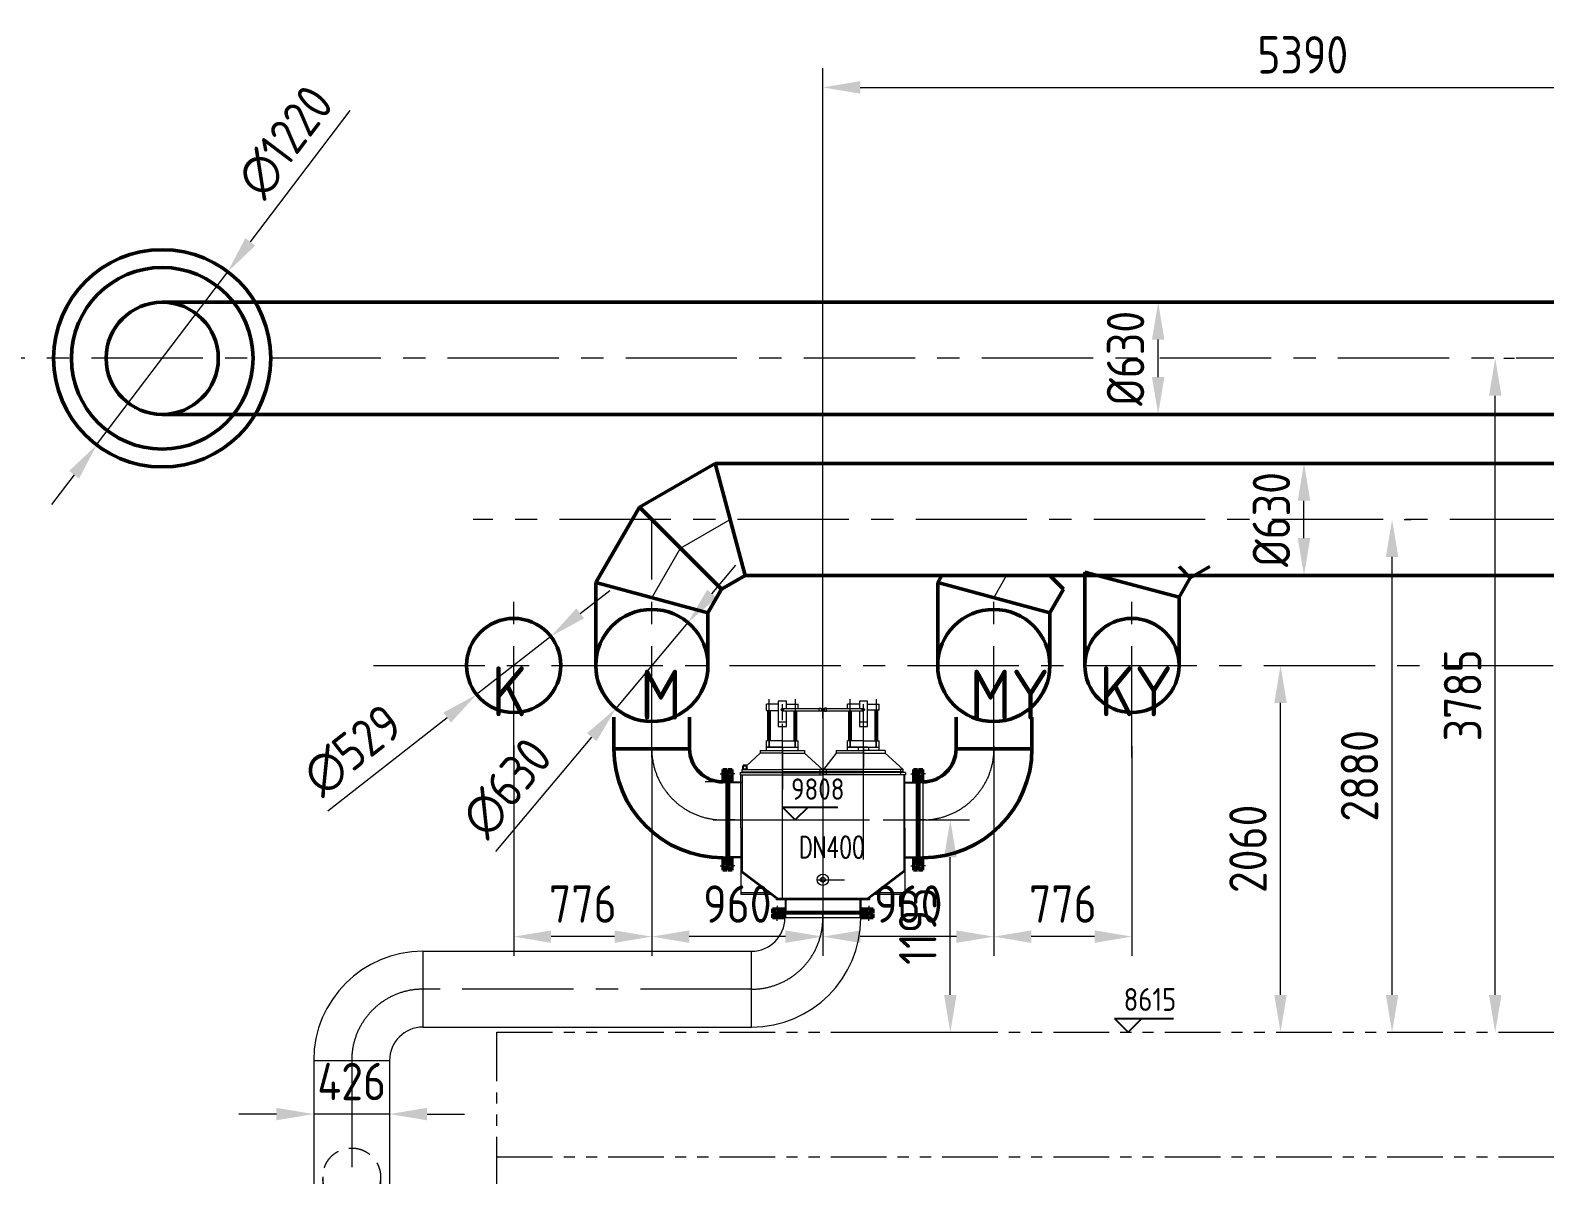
# Model space of a CAD drawing. Header units: millimetres. Extents: x 188205 to 604756, y -401673 to 15123.
# Drawn here: x 370636 to 379140, y -33725 to -27297 of the extents above; entities that cross this region are included whole.
import ezdxf

# ---------------------------------------------------------------- set-up
doc = ezdxf.new("R2010")
doc.units = ezdxf.units.MM
doc.header["$LTSCALE"] = 500
for name, pattern in [('CENTER', [2, 1.25, -0.25, 0.25, -0.25]), ('CONTINOUS', [0]), ('DASHED2', [0.375, 0.25, -0.125]), ('PHANTOM2', [1.25, 0.625, -0.125, 0.125, -0.125, 0.125, -0.125])]:
    doc.linetypes.add(name, pattern=pattern)
for name, color, linetype, lineweight in [('2D', 4, 'PHANTOM2', 20), ('air-smoke', 5, 'Continuous', 50), ('BIAOZHU', 3, 'Continuous', 25), ('gas', 2, 'Continuous', 50), ('gas-smoke', 6, 'Continuous', 50), ('POU', 4, 'Continuous', 20), ('SHI', 7, 'Continuous', 40), ('WEN', 3, 'Continuous', 20), ('XU', 6, 'DASHED2', 20), ('ZHONG', 1, 'CENTER', 20), ('中心线', 1, 'CENTER', 18), ('尺寸', 4, 'Continuous', 18)]:
    doc.layers.add(name, color=color, linetype=linetype, lineweight=lineweight)
doc.layers.add('air', color=7, linetype='Continuous', lineweight=50, true_color=0x77bec0)
doc.layers.add('dim', color=7, linetype='Continuous')
doc.styles.add('ACC', font='simplex.shx', dxfattribs={"width": 0.75, "bigfont": 'hztxt.shx'})
doc.styles.add('GB', font='gbenor.shx', dxfattribs={"bigfont": 'gbcbig.shx'})
doc.dimstyles.new('ISO-60', dxfattribs={"dimscale": 60, "dimtxt": 3.5, "dimasz": 3.5, "dimexe": 1.8, "dimexo": 1.25, "dimgap": 1.3, "dimtad": 1, "dimrnd": 1, "dimdsep": 46, "dimtxsty": 'GB', "dimcen": 0, "dimclrd": 3, "dimclre": 3, "dimclrt": 256, "dimadec": 0, "dimazin": 0, "dimtfac": 1, "dimtix": 1, "dimtmove": 0, "dimatfit": 3, "dimldrblk": 'DOTSMALL', "dimfxl": 0, "dimlwd": 20, "dimlwe": 20, "dimarcsym": 0})
pattern_1 = [(225, (8646.2436, 8383.133), (-2.245064, 2.245064), [])]
pattern_2 = [(315, (-8646.2567, 8383.133), (2.245064, 2.245064), [])]
pattern_3 = [(45, (-8100.633, -9139.6654), (-2.245064, 2.245064), [])]
pattern_4 = [(225.002762, (9715.9156, 8383.5757), (-2.2451723, 2.2449558), [])]
pattern_5 = [(315, (-9716.3328, 8383.133), (2.245064, 2.245064), [])]

# ---------------------------------------------------------------- blocks, each defined once
blk = doc.blocks.new('正标高')
at = {"layer": 'BIAOZHU'}
for p, q in [((-2.4, 2.4), (8, 2.4)), ((-2.4, 2.4), (0, 0)), ((2.4, 2.4), (0, 0))]:
    blk.add_line(p, q, dxfattribs=at)
at = {"layer": 'BIAOZHU', "style": 'GB', "flags": 10}
blk.add_attdef('+', (-3.12, 3.76), '', height=4, dxfattribs=at)
at = {"layer": 'BIAOZHU', "style": 'GB'}
blk.add_attdef('1000', (-0.7624, 3.76), '', height=4, dxfattribs=at)
blk = doc.blocks.new('A$C684A07F7')
for p, q in [((1105, 5914.01), (8325, 5914.01)), ((1105, 5014.01), (1105, 5914.01)), ((1105, 5214.01), (8325, 5214.01))]:
    blk.add_line(p, q)
at = {"layer": 'WEN'}
ref = blk.add_blockref('正标高', (4648.74, 5914.01), dxfattribs=dict(at, xscale=32, yscale=32, zscale=32))
ref.add_attrib('1000', '8615', (4624.34, 6034.33), dxfattribs={"layer": 'BIAOZHU', "height": 128, "style": 'GB'})
blk = doc.blocks.new('蝶阀-DN300')
at = {"linetype": 'CONTINOUS'}
for p, q in [((-220, 226), (220, 226)), ((-220, 226), (-220, 178)), ((-220, 202), (220, 202)), ((-220, 178), (220, 178)), ((-162.5, 178), (-162.5, 48)), ((-162.5, 178), (162.5, 48)), ((162.5, 178), (162.5, 48)), ((220, 226), (220, 178)), ((-220, 48), (220, 48)), ((-220, 48), (-220, 0)), ((-220, 24), (220, 24)), ((-220, 0), (220, 0)), ((220, 48), (220, 0))]:
    blk.add_line(p, q, dxfattribs=at)
at = {"layer": '中心线', "ltscale": 0.1}
blk.add_line((0, 257.7), (0, -52.1), dxfattribs=at)
at = {"layer": '中心线', "ltscale": 0.04}
for p, q in [((-197.5, 239.3), (-197.5, 164.3)), ((197.5, 239.3), (197.5, 164.3)), ((-197.5, -13.3), (-197.5, 61.7)), ((197.5, -13.3), (197.5, 61.7))]:
    blk.add_line(p, q, dxfattribs=at)
blk = doc.blocks.new('A$C14AE279B')
at = {"layer": 'POU'}
h = blk.add_hatch(dxfattribs=at)
h.set_pattern_fill('ANSI31', color=256, style=0)
h.set_pattern_definition(pattern_3)
h.paths.add_polyline_path([(38, 15.6), (68.5, 15.6), (68.5, 41.6), (41.5, 41.6), (38.5, 38.6), (38, 38.6)])
h.paths.add_polyline_path([(12, 38.6), (0, 38.6), (0, 15.6), (12, 15.6)])
h = blk.add_hatch(dxfattribs=at)
h.set_pattern_fill('ANSI31', color=256, style=0)
h.set_pattern_definition(pattern_3)
h.paths.add_polyline_path([(527, 38.6), (526.5, 38.6), (523.5, 41.6), (496.5, 41.6), (496.5, 15.6), (527, 15.6)])
h.paths.add_polyline_path([(553, 15.6), (565, 15.6), (565, 38.6), (553, 38.6)])
at = {"layer": 'SHI'}
for p, q in [((0, 38.6), (38.5, 38.6)), ((0, 15.6), (0, 38.6)), ((0, 15.6), (69.5, 15.6)), ((12, 15.6), (12, 38.6)), ((38, 15.6), (38, 38.6)), ((41.5, 41.6), (38.5, 38.6)), ((41.5, 41.6), (523.5, 41.6)), ((68.5, 15.6), (68.5, 41.6)), ((495.5, 15.6), (565, 15.6)), ((496.5, 15.6), (496.5, 41.6)), ((523.5, 41.6), (526.5, 38.6)), ((526.5, 38.6), (565, 38.6)), ((527, 15.6), (527, 38.6)), ((553, 15.6), (553, 38.6)), ((565, 15.6), (565, 38.6))]:
    blk.add_line(p, q, dxfattribs=at)
at = {"layer": 'ZHONG'}
for p, q in [((25, 0), (25, 52)), ((282.5, 0), (282.5, 52)), ((540, 0), (540, 52))]:
    blk.add_line(p, q, dxfattribs=at)
blk = doc.blocks.new('wf-3tf-dn400-a')
at = {"layer": 'POU'}
h = blk.add_hatch(dxfattribs=at)
h.set_pattern_fill('ANSI31', color=256, angle=-90, style=0)
h.set_pattern_definition(pattern_5)
h.paths.add_polyline_path([(-561, 244.5), (-561, 214), (-535, 214), (-535, 241), (-538, 244), (-538, 244.5)])
h.paths.add_polyline_path([(-538, 270.5), (-538, 282.5), (-561, 282.5), (-561, 270.5)])
h = blk.add_hatch(dxfattribs=at)
h.set_pattern_fill('ANSI31', color=256, style=0)
h.set_pattern_definition(pattern_1)
h.paths.add_polyline_path([(-509, 244.5), (-509, 214), (-535, 214), (-535, 241), (-532, 244), (-532, 244.5)])
h.paths.add_polyline_path([(-532, 270.5), (-532, 282.5), (-509, 282.5), (-509, 270.5)])
h = blk.add_hatch(dxfattribs=at)
h.set_pattern_fill('ANSI31', color=256, angle=-90, style=0)
h.set_pattern_definition(pattern_2)
h.paths.add_polyline_path([(509, 244.5), (509, 214), (535, 214), (535, 241), (532, 244), (532, 244.5)])
h.paths.add_polyline_path([(532, 270.5), (532, 282.5), (509, 282.5), (509, 270.5)])
h = blk.add_hatch(dxfattribs=at)
h.set_pattern_fill('ANSI31', color=256, style=0)
h.set_pattern_definition(pattern_4)
h.paths.add_polyline_path([(561, 244.5), (561, 214), (535, 214), (535, 241), (538, 244), (538, 244.5)])
h.paths.add_polyline_path([(538, 270.5), (538, 282.5), (561, 282.5), (561, 270.5)])
h = blk.add_hatch(dxfattribs=at)
h.set_pattern_fill('ANSI31', color=256, angle=-90, style=0)
h.set_pattern_definition(pattern_5)
h.paths.add_polyline_path([(-538, -244.5), (-538, -244), (-535, -241), (-535, -214), (-561, -214), (-561, -244.5)])
h.paths.add_polyline_path([(-561, -270.5), (-561, -282.5), (-538, -282.5), (-538, -270.5)])
h = blk.add_hatch(dxfattribs=at)
h.set_pattern_fill('ANSI31', color=256, style=0)
h.set_pattern_definition(pattern_1)
h.paths.add_polyline_path([(-532, -244.5), (-532, -244), (-535, -241), (-535, -214), (-509, -214), (-509, -244.5)])
h.paths.add_polyline_path([(-509, -270.5), (-509, -282.5), (-532, -282.5), (-532, -270.5)])
h = blk.add_hatch(dxfattribs=at)
h.set_pattern_fill('ANSI31', color=256, angle=-90, style=0)
h.set_pattern_definition(pattern_2)
h.paths.add_polyline_path([(532, -244.5), (532, -244), (535, -241), (535, -214), (509, -214), (509, -244.5)])
h.paths.add_polyline_path([(509, -270.5), (509, -282.5), (532, -282.5), (532, -270.5)])
h = blk.add_hatch(dxfattribs=at)
h.set_pattern_fill('ANSI31', color=256, style=0)
h.set_pattern_definition(pattern_4)
h.paths.add_polyline_path([(538, -244.5), (538, -244), (535, -241), (535, -214), (561, -214), (561, -244.5)])
h.paths.add_polyline_path([(561, -270.5), (561, -282.5), (538, -282.5), (538, -270.5)])
for p, q in [((-316.5, 615), (-316.5, 650)), ((-250, 650), (-316.5, 650)), ((-316.5, 615), (-250, 615)), ((-308.5, 444), (-308.5, 615)), ((-294.5, 444), (-294.5, 615)), ((-205, 666.5), (-250, 666.5)), ((-227.5, 624.5), (-20.1, 624.5)), ((-227.5, 612.5), (-20.1, 612.5)), ((-205, 650), (-138.5, 650)), ((-160.5, 444), (-160.5, 612.5)), ((-146.5, 444), (-146.5, 612.5)), ((-138.5, 624.5), (-138.5, 650)), ((-9.5, 624.5), (9.5, 624.5)), ((-9.5, 612.5), (9.5, 612.5)), ((20.2, 624.5), (226.5, 624.5)), ((20.2, 612.5), (227.5, 612.5)), ((138.5, 624.5), (138.5, 650.1)), ((205, 650.1), (138.5, 650.1)), ((146.5, 444.1), (146.5, 612.5)), ((160.5, 444.1), (160.5, 612.5)), ((250, 666.6), (205, 666.6)), ((250, 650.1), (316.5, 650.1)), ((316.5, 615.1), (250, 615.1)), ((294.5, 444.1), (294.5, 615.1)), ((308.5, 444.1), (308.5, 615.1)), ((316.5, 615.1), (316.5, 650.1)), ((-205, 548.1), (-250, 548.1)), ((250, 548.2), (205, 548.2)), ((-316.5, 389), (-316.5, 444)), ((-227.5, 444), (-316.5, 444)), ((-227.5, 444), (-138.5, 444)), ((-138.5, 389), (-138.5, 444)), ((138.5, 389), (138.5, 444.1)), ((227.5, 444.1), (138.5, 444.1)), ((227.5, 444.1), (316.5, 444.1)), ((316.5, 389), (316.5, 444.1)), ((-351.5, 374), (-429, 303.9)), ((-351.5, 389), (-351.5, 374)), ((-351.5, 389), (-227.5, 389)), ((-227.5, 374), (-351.5, 374)), ((-316.5, 409), (-138.5, 409)), ((-227.5, 409), (-316.5, 409)), ((-227.5, 409), (-138.5, 409)), ((-227.5, 389), (-103.5, 389)), ((-227.5, 374), (-103.5, 373.9)), ((-103.5, 389), (-103.5, 373.9)), ((-103.5, 373.9), (-1.3, 282)), ((75, 374.1), (3.8, 282.1)), ((75, 389), (75, 374.1)), ((75, 389), (227.5, 389)), ((227.5, 374.1), (75, 374.1)), ((138.5, 409.1), (316.5, 409.1)), ((227.5, 409.1), (138.5, 409.1)), ((204.7, 409.1), (196.3, 409.1)), ((199, 409), (199, 389)), ((250.7, 409.1), (204.7, 409.1)), ((240.3, 409.1), (214.7, 409.1)), ((227.5, 409.1), (316.5, 409.1)), ((350.5, 389), (227.5, 389)), ((227.5, 374.1), (350.5, 374)), ((256, 409), (256, 389)), ((350.5, 389), (350.5, 374)), ((350.5, 374.1), (451.2, 282.1)), ((-465, 265), (-227.5, 265.2)), ((-465, 265), (-465, 253)), ((-451.2, 283.8), (-453.2, 282)), ((-453.2, 282), (-227.5, 282)), ((-453.2, 270), (-453.2, 282)), ((-453.2, 270), (-227.5, 270)), ((-453.2, 270), (-453.2, 265)), ((-451.2, 285.9), (-451.2, 282)), ((-429, 308), (-447, 308)), ((-447, 308), (-447, 285.9)), ((-438.2, 285.9), (-440.2, 282)), ((-438.2, 282), (-436.4, 285.9)), ((-429, 285.9), (-429, 308)), ((-425.2, 285.9), (-425.2, 282)), ((227.5, 282), (-227.5, 282)), ((227.5, 270), (-227.5, 270)), ((-1.3, 265), (-227.5, 264.9)), ((-227.5, 264.9), (0, 264.9)), ((-1.3, 270), (-1.3, 282)), ((-1.3, 270), (-1.3, 265)), ((-1.3, 265), (-1.3, 253)), ((227.5, 265), (0, 264.9)), ((3.8, 282.1), (227.5, 282.1)), ((3.8, 270.1), (3.8, 282.1)), ((3.8, 270.1), (227.5, 270.1)), ((3.8, 270.1), (3.8, 265.1)), ((3.8, 265.1), (3.8, 253.1)), ((3.8, 265.1), (227.5, 265)), ((451.2, 282.1), (227.5, 282.1)), ((451.2, 270.1), (227.5, 270.1)), ((465, 265), (227.5, 265)), ((435, 265), (435, 265)), ((451.2, 270.1), (451.2, 282.1)), ((451.2, 270.1), (451.2, 265.1)), ((451.2, 265.1), (451.2, 265)), ((465, 265), (465, 253)), ((-545.1, 212.5), (-545.2, -212.5)), ((-460, 212.5), (-525, 212.5)), ((-525, 212.5), (-524.9, -212.5)), ((-454, 208), (-525, 208)), ((-465, 253), (-227.5, 253)), ((-460, -44.9), (-460, 253)), ((-454, 253), (-454, -287.4)), ((-227.5, 253), (0, 253)), ((0, 253), (-0.5, 253)), ((0, 253), (-0.5, 253)), ((227.5, 253.1), (0, 253)), ((0, 253), (3, 253)), ((0, 253), (3, 253)), ((465, 253), (227.5, 253.1)), ((454, 253.1), (454, -287.3)), ((454, 208), (525, 208)), ((460, -44.9), (460, 253.1)), ((460, -44.9), (460, 253)), ((460, 212.5), (525, 212.5)), ((525, 212.5), (524.9, -212.5)), ((545.1, 212.5), (545.1, -212.5)), ((-460, -44.9), (-459.9, -289.9)), ((460, -44.9), (460, -289.9)), ((-459.9, -208), (-524.9, -208)), ((-459.9, -212.5), (-524.9, -212.5)), ((-460.1, -208), (-454.1, -208)), ((459.9, -208), (524.9, -208)), ((459.9, -212.5), (524.9, -212.5)), ((-460, -289.9), (-261.4, -439.8)), ((-459.9, -289.9), (-454, -287.4)), ((-459.9, -290.2), (-459.8, -420)), ((-454, -287.4), (-252.6, -439.8)), ((454, -287.3), (252.6, -439.8)), ((460, -289.9), (261.3, -439.8)), ((460, -290.1), (460, -420.2)), ((-301.1, -410), (-459.8, -410)), ((-287.9, -420), (-459.8, -420)), ((460, -420.2), (287.7, -420.2)), ((460, -410.2), (300.9, -410.2)), ((-261.4, -439.8), (261.3, -439.8)), ((-261.4, -439.8), (-261.4, -449.8)), ((261.3, -450), (-261.4, -449.8)), ((-212.4, -450), (-212.4, -515)), ((-207.9, -450), (-207.9, -515)), ((208, -450), (208, -515)), ((212.5, -450), (212.5, -515)), ((261.3, -439.8), (261.3, -450)), ((212.5, -515), (-212.4, -515))]:
    blk.add_line(p, q)
for points in [[(-205, 624.5), (-205, 666.5), (-250, 666.5), (-250, 524.5), (-205, 524.5), (-205, 612.5)], [(250, 615.1), (250, 666.6), (205, 666.6), (205, 624.5)], [(205, 612.5), (205, 524.6), (250, 524.6), (250, 615.1)]]:
    blk.add_lwpolyline(points)
for points in [[(-20.1, 626.7), (-9.5, 626.7), (-9.5, 610.2), (-20.1, 610.2)], [(20.2, 626.7), (9.5, 626.7), (9.5, 610.2), (20.2, 610.2)], [(-451.2, 285.9), (-425.2, 285.9), (-425.2, 300.9), (-451.2, 300.9)]]:
    blk.add_lwpolyline(points, close=True)
for centre, radius in [((-227.5, 618.5), 6), ((0, 618.5), 6), ((227.5, 618.6), 6), ((0, -336.4), 32), ((0, -336.4), 13.5)]:
    blk.add_circle(centre, radius)
at = {"layer": 'SHI'}
for p, q in [((-561, 282.5), (-561, 213)), ((-561, 282.5), (-538, 282.5)), ((-561, 270.5), (-538, 270.5)), ((-538, 282.5), (-538, 244)), ((-532, 282.5), (-532, 244)), ((-509, 282.5), (-532, 282.5)), ((-509, 270.5), (-532, 270.5)), ((-509, 282.5), (-509, 213)), ((509, 282.5), (509, 213)), ((509, 282.5), (532, 282.5)), ((509, 270.5), (532, 270.5)), ((532, 282.5), (532, 244)), ((538, 282.5), (538, 244)), ((561, 282.5), (538, 282.5)), ((561, 270.5), (538, 270.5)), ((561, 282.5), (561, 213)), ((-561, 244.5), (-538, 244.5)), ((-561, 214), (-535, 214)), ((-535, 241), (-538, 244)), ((-535, 241), (-532, 244)), ((-535, 241), (-535, -241)), ((-535, 241), (-535, -241)), ((-509, 214), (-535, 214)), ((-509, 244.5), (-532, 244.5)), ((509, 244.5), (532, 244.5)), ((509, 214), (535, 214)), ((535, 241), (532, 244)), ((535, 241), (538, 244)), ((535, 241), (535, -241)), ((535, 241), (535, -241)), ((561, 214), (535, 214)), ((561, 244.5), (538, 244.5)), ((-561, -213), (-561, -282.5)), ((-561, -214), (-535, -214)), ((-561, -244.5), (-538, -244.5)), ((-535, -241), (-538, -244)), ((-538, -244), (-538, -282.5)), ((-509, -214), (-535, -214)), ((-535, -241), (-532, -244)), ((-532, -244), (-532, -282.5)), ((-509, -244.5), (-532, -244.5)), ((-509, -213), (-509, -282.5)), ((509, -213), (509, -282.5)), ((509, -214), (535, -214)), ((509, -244.5), (532, -244.5)), ((535, -241), (532, -244)), ((532, -244), (532, -282.5)), ((561, -214), (535, -214)), ((535, -241), (538, -244)), ((538, -244), (538, -282.5)), ((561, -244.5), (538, -244.5)), ((561, -213), (561, -282.5)), ((-561, -270.5), (-538, -270.5)), ((-561, -282.5), (-538, -282.5)), ((-509, -270.5), (-532, -270.5)), ((-509, -282.5), (-532, -282.5)), ((509, -270.5), (532, -270.5)), ((509, -282.5), (532, -282.5)), ((561, -270.5), (538, -270.5)), ((561, -282.5), (538, -282.5))]:
    blk.add_line(p, q, dxfattribs=at)
at = {"layer": 'ZHONG'}
for p, q in [((-576.7, 257.5), (-524.7, 257.5)), ((-493.4, 257.5), (-545.4, 257.5)), ((493.4, 257.5), (545.4, 257.5)), ((576.6, 257.5), (524.7, 257.5)), ((576.7, 0), (524.7, 0)), ((-576.7, 0), (-524.7, 0)), ((-493.4, 0), (-545.4, 0)), ((493.4, 0), (545.4, 0)), ((-576.7, -257.5), (-524.7, -257.5)), ((-493.4, -257.5), (-545.4, -257.5)), ((493.4, -257.5), (545.4, -257.5)), ((576.7, -257.5), (524.7, -257.5))]:
    blk.add_line(p, q, dxfattribs=at)
at = {"layer": '中心线'}
for p, q in [((-250, 650), (-316.5, 650)), ((-301.5, 409), (-301.5, 677)), ((-227.5, -439.8), (-227.5, 650)), ((-205, 650), (-138.5, 650)), ((-153.5, 409), (-153.5, 677)), ((0, 624.5), (0, -642.7)), ((205, 650.1), (138.5, 650.1)), ((153.5, 409.1), (153.5, 677.1)), ((227.5, 293.1), (227.5, 650.1)), ((250, 650.1), (316.5, 650.1)), ((301.5, 409.1), (301.5, 677.1)), ((-227.5, 167.9), (-227.5, 539.9)), ((227.5, 168), (227.5, 540)), ((-299, 409), (-299, 444)), ((-156, 409), (-156, 444)), ((156, 409.1), (156, 444.1)), ((299, 409.1), (299, 444.1)), ((-227.5, 408.9), (-227.5, 170.9)), ((0, 399.4), (0, -620.1)), ((0, 372.9), (0, -642.7)), ((199, 409), (199, 389)), ((227.5, 409), (227.5, 296)), ((256, 409), (256, 389)), ((-16.3, 282), (-16.3, 253)), ((18.8, 282.1), (18.8, 253.1)), ((19, 264.9), (19, 253)), ((19, 264.9), (19, 253)), ((19, 264.9), (19, 252.9)), ((227.5, -223), (227.5, 305.7)), ((436.2, 282.1), (436.2, 253.1)), ((-227.5, -223), (-227.5, 180.7)), ((-615, 0), (652.6, 0)), ((-362.9, 0), (652.7, 0)), ((-32, -336.4), (121.8, -336.4)), ((0, -255.5), (0, -417.4))]:
    blk.add_line(p, q, dxfattribs=at)
at = {"layer": '尺寸'}
for p, q in [((-446, 308), (-446, 300.9)), ((-430, 300.9), (-430, 308)), ((0, -233), (0, -439.8)), ((0, -336.4), (110.8, -336.4)), ((454, -287.3), (459.8, -289.9))]:
    blk.add_line(p, q, dxfattribs=at)
blk.add_arc((0, -336.4), 12.5, 89.99929, 0, dxfattribs=at)
at = {"layer": '尺寸', "xscale": -1, "rotation": 180}
blk.add_blockref('A$C14AE279B', (-282.4, -483.3), dxfattribs=at)
at = {"layer": '尺寸'}
blk.add_blockref('A$C14AE279B', (-282.4, -566.6), dxfattribs=at)
at = {"layer": 'dim', "style": 'ACC', "width": 0.7}
blk.add_text('DN400', height=120, dxfattribs=at).set_placement((-134.9, -214))
blk = doc.blocks.new('波纹管-DN300')
at = {"ltscale": 0.5}
for p, q in [((-166.1, 204.1), (0, 204.1)), ((166.1, 204.1), (0, 204.1)), ((-166.1, 168), (0, 168)), ((-166.1, 131.9), (0, 131.9)), ((-166.1, 95.7), (0, 95.7)), ((166.1, 168), (0, 168)), ((166.1, 131.9), (0, 131.9)), ((166.1, 95.7), (0, 95.7)), ((-166.1, 59.6), (0, 59.6)), ((-166.1, 23.5), (0, 23.5)), ((166.1, 59.6), (0, 59.6)), ((166.1, 23.5), (0, 23.5))]:
    blk.add_line(p, q, dxfattribs=at)
at = {"linetype": 'CONTINOUS'}
for p, q in [((162.5, 227.6), (-162.5, 227.6)), ((-162.5, 227.6), (-162.5, 204.1)), ((162.5, 227.6), (162.5, 204.1)), ((-162.5, 23.5), (-162.5, 0)), ((162.5, 0), (-162.5, 0)), ((162.5, 23.5), (162.5, 0))]:
    blk.add_line(p, q, dxfattribs=at)
at = {"ltscale": 0.5}
for centre, major_axis, start_param, end_param in [((-166.1, 186.1), (-0.4, 18.1), -0.023739, 3.117854), ((166.1, 186.1), (-0.2, 18.1), 3.129948, 6.271541), ((-166.1, 113.8), (-0.4, 18.1), -0.023739, 3.117854), ((-166.1, 149.9), (-0.2, 18.1), 3.129948, 6.271541), ((-166.1, 77.7), (0.5, 18.1), 3.166909, 6.308502), ((166.1, 149.9), (-0.4, 18.1), -0.023739, 3.117854), ((166.1, 77.7), (0.6, 18.1), 0.034016, 3.175609), ((166.1, 113.8), (-0.2, 18.1), 3.129948, 6.271541), ((-166.1, 41.5), (-0.4, 18.1), -0.023739, 3.117854), ((166.1, 41.5), (-0.2, 18.1), 3.129948, 6.271541)]:
    blk.add_ellipse(centre, major_axis=major_axis, ratio=1, start_param=start_param, end_param=end_param, dxfattribs=at)
at = {"layer": 'ZHONG', "linetype": 'CONTINOUS'}
blk.add_line((0, -30.7), (0, 254.2), dxfattribs=at)
blk = doc.blocks.new('gas-b1')
for p, q in [((513.1, 374.3), (87.1, 374.3)), ((-1946, 187.3), (-1946, -238.7)), ((-1946, 187.3), (-99.9, 187.3)), ((-99.9, -238.7), (-99.9, 187.3)), ((-1946, -238.7), (-99.9, -238.7)), ((-2559, -425.7), (-2133, -425.7)), ((-2559, -425.7), (-2559, -1290)), ((-2133, -425.7), (-2133, -1290)), ((-2559, -1290), (-2133, -1290)), ((-2508.5, -1440), (-2559, -1290)), ((-2183.5, -1440), (-2133, -1290)), ((-2508.5, -1440), (-2508.5, -1592.7)), ((-2508.5, -1440), (-2183.5, -1440)), ((-2183.5, -1440), (-2183.5, -1592.7)), ((-2508.5, -1818.7), (-2508.5, -3415)), ((-2183.5, -1818.7), (-2183.5, -3415))]:
    blk.add_line(p, q)
for centre, radius, start, end in [((-99.9, 374.3), 187, 270, 0), ((-99.9, 374.3), 613, 270, 0), ((-1946, -425.7), 613, 90, 180), ((-1946, -425.7), 187, 90, 180)]:
    blk.add_arc(centre, radius, start, end)
at = {"layer": 'WEN'}
blk.add_line((-261, 1138), (-361, 1138), dxfattribs=at)
at = {"layer": 'XU'}
for p, q in [((-2508.5, -1080.2), (-2508.5, -1440)), ((-2183.5, -1080.2), (-2183.5, -1440))]:
    blk.add_line(p, q, dxfattribs=at)
blk.add_circle((-2346, -1080.2), 162.5, dxfattribs=at)
at = {"layer": 'ZHONG', "linetype": 'CENTER'}
for p, q in [((-99.9, -25.7), (-1946, -25.7)), ((-2346, -399.7), (-2346, -3642.7))]:
    blk.add_line(p, q, dxfattribs=at)
for centre, start, end in [((-99.9, 374.3), 270, 0), ((-1946, -425.7), 90, 180)]:
    blk.add_arc(centre, 400, start, end, dxfattribs=at)
for name, p in [('wf-3tf-dn400-a', (300, 925.4)), ('蝶阀-DN300', (-2346, -1818.7)), ('波纹管-DN300', (-2346, -3642.7))]:
    blk.add_blockref(name, p)
blk = doc.blocks.new('*D85')
at = {"layer": 'Defpoints', "color": 0}
for p in [(375349.7, -31731.8), (375802.3, -31731.8), (375349.7, -32924.8)]:
    blk.add_point(p, dxfattribs=at)
at = {"layer": 'WEN', "color": 3, "lineweight": 20}
for p, q in [((375424.7, -31731.8), (375910.3, -31731.8)), ((375802.3, -32714.8), (375802.3, -31941.8)), ((375424.7, -32924.8), (375910.3, -32924.8))]:
    blk.add_line(p, q, dxfattribs=at)
at = {"layer": 'WEN', "color": 3}
for points in [[(375767.3, -31941.8), (375837.3, -31941.8), (375802.3, -31731.8)], [(375767.3, -32714.8), (375837.3, -32714.8), (375802.3, -32924.8)]]:
    blk.add_solid(points, dxfattribs=at)
at = {"layer": 'WEN', "insert": (375619.3, -32328.3), "char_height": 210, "attachment_point": 5, "rotation": 90, "style": 'GB'}
blk.add_mtext('1193', dxfattribs=at)
blk = doc.blocks.new('_DotSmall')
at = {"color": 0, "linetype": 'ByBlock', "const_width": 0.5}
blk.add_lwpolyline([(-0.0625, 0, 1), (0.0625, 0, 1)], format="xyb", close=True, dxfattribs=at)
blk = doc.blocks.new('*D86')
at = {"layer": 'Defpoints', "color": 0}
for p in [(378276.5, -30044.8), (378283.1, -30044.8), (378276.5, -32924.8)]:
    blk.add_point(p, dxfattribs=at)
at = {"layer": 'WEN', "color": 3, "lineweight": 20}
for p, q in [((378351.5, -30044.8), (378391.1, -30044.8)), ((378283.1, -32714.8), (378283.1, -30254.8)), ((378351.5, -32924.8), (378391.1, -32924.8))]:
    blk.add_line(p, q, dxfattribs=at)
at = {"layer": 'WEN', "color": 3}
for points in [[(378248.1, -30254.8), (378318.1, -30254.8), (378283.1, -30044.8)], [(378248.1, -32714.8), (378318.1, -32714.8), (378283.1, -32924.8)]]:
    blk.add_solid(points, dxfattribs=at)
at = {"layer": 'WEN', "insert": (378100.1, -31484.8), "char_height": 210, "attachment_point": 5, "rotation": 90, "style": 'GB'}
blk.add_mtext('2880', dxfattribs=at)
blk = doc.blocks.new('*D87')
at = {"layer": 'Defpoints', "color": 0}
for p in [(377648.9, -30864.8), (377656.6, -30864.8), (377648.9, -32924.8)]:
    blk.add_point(p, dxfattribs=at)
at = {"layer": 'WEN', "color": 3, "lineweight": 20}
for p, q in [((377723.9, -30864.8), (377764.6, -30864.8)), ((377656.6, -32714.8), (377656.6, -31074.8)), ((377723.9, -32924.8), (377764.6, -32924.8))]:
    blk.add_line(p, q, dxfattribs=at)
at = {"layer": 'WEN', "color": 3}
for points in [[(377621.6, -31074.8), (377691.6, -31074.8), (377656.6, -30864.8)], [(377621.6, -32714.8), (377691.6, -32714.8), (377656.6, -32924.8)]]:
    blk.add_solid(points, dxfattribs=at)
at = {"layer": 'WEN', "insert": (377473.6, -31894.8), "char_height": 210, "attachment_point": 5, "rotation": 90, "style": 'GB'}
blk.add_mtext('2060', dxfattribs=at)
blk = doc.blocks.new('*D88')
at = {"layer": 'Defpoints', "color": 0}
for p in [(378835.3, -29139.8), (378862.2, -29139.8), (378835.3, -32924.8)]:
    blk.add_point(p, dxfattribs=at)
at = {"layer": 'WEN', "color": 3, "lineweight": 20}
for p, q in [((378910.3, -29139.8), (378970.2, -29139.8)), ((378862.2, -32714.8), (378862.2, -29349.8)), ((378910.3, -32924.8), (378970.2, -32924.8))]:
    blk.add_line(p, q, dxfattribs=at)
at = {"layer": 'WEN', "color": 3}
for points in [[(378827.2, -29349.8), (378897.2, -29349.8), (378862.2, -29139.8)], [(378827.2, -32714.8), (378897.2, -32714.8), (378862.2, -32924.8)]]:
    blk.add_solid(points, dxfattribs=at)
at = {"layer": 'WEN', "insert": (378679.2, -31032.3), "char_height": 210, "attachment_point": 5, "rotation": 90, "style": 'GB'}
blk.add_mtext('3785', dxfattribs=at)
blk = doc.blocks.new('*D90')
at = {"layer": 'Defpoints', "color": 0}
for p in [(380476.4, -27618.3), (380476.4, -28326.8), (375086.4, -31236.9)]:
    blk.add_point(p, dxfattribs=at)
at = {"layer": 'WEN', "color": 3, "lineweight": 20}
for p, q in [((375086.4, -31161.9), (375086.4, -27510.3)), ((380476.4, -28251.8), (380476.4, -27510.3)), ((375296.4, -27618.3), (380266.4, -27618.3))]:
    blk.add_line(p, q, dxfattribs=at)
at = {"layer": 'WEN', "color": 3}
for points in [[(375296.4, -27583.3), (375296.4, -27653.3), (375086.4, -27618.3)], [(380266.4, -27583.3), (380266.4, -27653.3), (380476.4, -27618.3)]]:
    blk.add_solid(points, dxfattribs=at)
at = {"layer": 'WEN', "insert": (377781.4, -27435.3), "char_height": 210, "attachment_point": 5, "style": 'GB'}
blk.add_mtext('5390', dxfattribs=at)
blk = doc.blocks.new('*D96')
at = {"layer": 'Defpoints', "color": 0}
for p in [(376046.4, -31243.1), (376822.4, -31243.1), (376046.4, -32387.7)]:
    blk.add_point(p, dxfattribs=at)
at = {"layer": 'WEN', "color": 3, "lineweight": 20}
for p, q in [((376046.4, -31318.1), (376046.4, -32495.7)), ((376822.4, -31318.1), (376822.4, -32495.7)), ((376612.4, -32387.7), (376256.4, -32387.7))]:
    blk.add_line(p, q, dxfattribs=at)
at = {"layer": 'WEN', "color": 3}
for points in [[(376256.4, -32352.7), (376256.4, -32422.7), (376046.4, -32387.7)], [(376612.4, -32352.7), (376612.4, -32422.7), (376822.4, -32387.7)]]:
    blk.add_solid(points, dxfattribs=at)
at = {"layer": 'WEN', "insert": (376434.4, -32204.7), "char_height": 210, "attachment_point": 5, "style": 'GB'}
blk.add_mtext('776', dxfattribs=at)
blk = doc.blocks.new('*D97')
at = {"layer": 'Defpoints', "color": 0}
for p in [(376046.4, -31243.1), (375086.4, -31669.5), (375086.4, -32387.7)]:
    blk.add_point(p, dxfattribs=at)
at = {"layer": 'WEN', "color": 3, "lineweight": 20}
for p, q in [((376046.4, -31318.1), (376046.4, -32495.7)), ((375086.4, -31744.5), (375086.4, -32495.7)), ((375836.4, -32387.7), (375296.4, -32387.7))]:
    blk.add_line(p, q, dxfattribs=at)
at = {"layer": 'WEN', "color": 3}
for points in [[(375296.4, -32352.7), (375296.4, -32422.7), (375086.4, -32387.7)], [(375836.4, -32352.7), (375836.4, -32422.7), (376046.4, -32387.7)]]:
    blk.add_solid(points, dxfattribs=at)
at = {"layer": 'WEN', "insert": (375566.4, -32204.7), "char_height": 210, "attachment_point": 5, "style": 'GB'}
blk.add_mtext('960', dxfattribs=at)
blk = doc.blocks.new('*D98')
at = {"layer": 'Defpoints', "color": 0}
for p in [(374126.4, -31282.4), (375086.4, -31669.5), (374126.4, -32387.7)]:
    blk.add_point(p, dxfattribs=at)
at = {"layer": 'WEN', "color": 3, "lineweight": 20}
for p, q in [((374126.4, -31357.4), (374126.4, -32495.7)), ((375086.4, -31744.5), (375086.4, -32495.7)), ((374876.4, -32387.7), (374336.4, -32387.7))]:
    blk.add_line(p, q, dxfattribs=at)
at = {"layer": 'WEN', "color": 3}
for points in [[(374336.4, -32352.7), (374336.4, -32422.7), (374126.4, -32387.7)], [(374876.4, -32352.7), (374876.4, -32422.7), (375086.4, -32387.7)]]:
    blk.add_solid(points, dxfattribs=at)
at = {"layer": 'WEN', "insert": (374606.4, -32204.7), "char_height": 210, "attachment_point": 5, "style": 'GB'}
blk.add_mtext('960', dxfattribs=at)
blk = doc.blocks.new('*D99')
at = {"layer": 'Defpoints', "color": 0}
for p in [(373350.4, -31239.8), (374126.4, -31282.4), (373350.4, -32387.7)]:
    blk.add_point(p, dxfattribs=at)
at = {"layer": 'WEN', "color": 3, "lineweight": 20}
for p, q in [((373350.4, -31314.8), (373350.4, -32495.7)), ((374126.4, -31357.4), (374126.4, -32495.7)), ((373916.4, -32387.7), (373560.4, -32387.7))]:
    blk.add_line(p, q, dxfattribs=at)
at = {"layer": 'WEN', "color": 3}
for points in [[(373560.4, -32352.7), (373560.4, -32422.7), (373350.4, -32387.7)], [(373916.4, -32352.7), (373916.4, -32422.7), (374126.4, -32387.7)]]:
    blk.add_solid(points, dxfattribs=at)
at = {"layer": 'WEN', "insert": (373738.4, -32204.7), "char_height": 210, "attachment_point": 5, "style": 'GB'}
blk.add_mtext('776', dxfattribs=at)
blk = doc.blocks.new('*D100')
at = {"layer": 'Defpoints', "color": 0}
for p in [(376946.4, -28824.8), (376969.5, -28824.8), (376946.4, -29454.8)]:
    blk.add_point(p, dxfattribs=at)
at = {"layer": 'WEN', "color": 3, "lineweight": 20}
for p, q in [((377021.4, -28824.8), (377077.5, -28824.8)), ((376969.5, -29244.8), (376969.5, -29034.8)), ((377021.4, -29454.8), (377077.5, -29454.8))]:
    blk.add_line(p, q, dxfattribs=at)
at = {"layer": 'WEN', "color": 3}
for points in [[(376934.5, -29034.8), (377004.5, -29034.8), (376969.5, -28824.8)], [(376934.5, -29244.8), (377004.5, -29244.8), (376969.5, -29454.8)]]:
    blk.add_solid(points, dxfattribs=at)
at = {"layer": 'WEN', "insert": (376786.5, -29139.8), "char_height": 210, "attachment_point": 5, "rotation": 90, "style": 'GB'}
blk.add_mtext('%%c630', dxfattribs=at)
blk = doc.blocks.new('*D111')
at = {"layer": 'Defpoints', "color": 0}
for p in [(377762.2, -29729.8), (377788.4, -29729.8), (377762.2, -30359.8)]:
    blk.add_point(p, dxfattribs=at)
at = {"layer": 'WEN', "color": 3, "lineweight": 20}
for p, q in [((377837.2, -29729.8), (377896.4, -29729.8)), ((377788.4, -30149.8), (377788.4, -29939.8)), ((377837.2, -30359.8), (377896.4, -30359.8))]:
    blk.add_line(p, q, dxfattribs=at)
at = {"layer": 'WEN', "color": 3}
for points in [[(377753.4, -29939.8), (377823.4, -29939.8), (377788.4, -29729.8)], [(377753.4, -30149.8), (377823.4, -30149.8), (377788.4, -30359.8)]]:
    blk.add_solid(points, dxfattribs=at)
at = {"layer": 'WEN', "insert": (377605.4, -30044.8), "char_height": 210, "attachment_point": 5, "rotation": 90, "style": 'GB'}
blk.add_mtext('%%c630', dxfattribs=at)
blk = doc.blocks.new('*D113')
at = {"layer": 'Defpoints', "color": 0}
for p in [(372227.4, -33360.2), (372227.4, -33384.3), (372653.4, -33360.2)]:
    blk.add_point(p, dxfattribs=at)
at = {"layer": 'WEN', "color": 3, "lineweight": 20}
for p, q in [((372017.4, -33384.3), (371807.4, -33384.3)), ((372653.4, -33384.3), (372227.4, -33384.3)), ((372863.4, -33384.3), (373073.4, -33384.3)), ((372227.4, -33435.2), (372227.4, -33492.3)), ((372653.4, -33435.2), (372653.4, -33492.3))]:
    blk.add_line(p, q, dxfattribs=at)
at = {"layer": 'WEN', "color": 3}
for points in [[(372017.4, -33349.3), (372017.4, -33419.3), (372227.4, -33384.3)], [(372863.4, -33349.3), (372863.4, -33419.3), (372653.4, -33384.3)]]:
    blk.add_solid(points, dxfattribs=at)
at = {"layer": 'WEN', "insert": (372440.4, -33201.3), "char_height": 210, "attachment_point": 5, "style": 'GB'}
blk.add_mtext('426', dxfattribs=at)
blk = doc.blocks.new('*D123')
at = {"layer": 'Defpoints', "color": 0}
for p in [(371744.4, -28653.4), (371008.3, -29626.3)]:
    blk.add_point(p, dxfattribs=at)
at = {"layer": 'WEN', "color": 3, "lineweight": 20}
for p, q in [((372430, -27747.4), (371871.2, -28485.9)), ((371008.3, -29626.3), (371744.4, -28653.4)), ((370881.6, -29793.7), (370754.9, -29961.2))]:
    blk.add_line(p, q, dxfattribs=at)
at = {"layer": 'WEN', "color": 3}
for points in [[(371843.3, -28464.8), (371899.1, -28507.1), (371744.4, -28653.4)], [(370853.7, -29772.6), (370909.5, -29814.8), (371008.3, -29626.3)]]:
    blk.add_solid(points, dxfattribs=at)
at = {"layer": 'WEN', "insert": (372068, -27922.5), "char_height": 210, "attachment_point": 5, "rotation": 52.88561, "style": 'GB'}
blk.add_mtext('∅1220', dxfattribs=at)
blk = doc.blocks.new('*D403')
at = {"layer": 'Defpoints', "color": 0}
for p in [(373558.6, -30701.8), (373142.1, -31027.9)]:
    blk.add_point(p, dxfattribs=at)
at = {"layer": 'WEN', "color": 3, "lineweight": 20}
for p, q in [((373724, -30572.3), (373889.4, -30442.9)), ((373558.6, -30701.8), (373142.1, -31027.9)), ((372306.6, -31681.9), (372976.7, -31157.3))]:
    blk.add_line(p, q, dxfattribs=at)
at = {"layer": 'WEN', "color": 3}
for points in [[(373702.4, -30544.8), (373745.6, -30599.9), (373558.6, -30701.8)], [(372955.2, -31129.7), (372998.3, -31184.9), (373142.1, -31027.9)]]:
    blk.add_solid(points, dxfattribs=at)
at = {"layer": 'WEN', "insert": (372446.2, -31340.2), "char_height": 210, "attachment_point": 5, "rotation": 38.05388, "style": 'GB'}
blk.add_mtext('∅529', dxfattribs=at)
blk = doc.blocks.new('*D404')
at = {"layer": 'Defpoints', "color": 0}
for p in [(374328.7, -30623.4), (373924, -31106.2)]:
    blk.add_point(p, dxfattribs=at)
at = {"layer": 'WEN', "color": 3, "lineweight": 20}
for p, q in [((374463.6, -30462.5), (374598.5, -30301.6)), ((374328.7, -30623.4), (373924, -31106.2)), ((373250.3, -31909.9), (373789.1, -31267.2))]:
    blk.add_line(p, q, dxfattribs=at)
at = {"layer": 'WEN', "color": 3}
for points in [[(374436.8, -30440), (374490.5, -30485), (374328.7, -30623.4)], [(373762.3, -31244.7), (373815.9, -31289.6), (373924, -31106.2)]]:
    blk.add_solid(points, dxfattribs=at)
at = {"layer": 'WEN', "insert": (373312, -31551.4), "char_height": 210, "attachment_point": 5, "rotation": 50.02739, "style": 'GB'}
blk.add_mtext('∅630', dxfattribs=at)

msp = doc.modelspace()

# ---------------------------------------------------------------- linework, layer by layer
at = {"layer": 'air'}
msp.add_circle((373350.369, -30864.827), 264.5, dxfattribs=at)
at = {"layer": 'air-smoke'}
for p, q in [((377086.869, -30481.725), (376557.869, -30339.98)), ((376557.869, -30339.98), (376557.869, -30864.827)), ((377149.971, -30372.429), (377086.869, -30309.327)), ((377259.267, -30309.327), (377149.971, -30372.429)), ((377149.971, -30372.429), (377086.869, -30481.725)), ((377086.869, -30481.725), (377086.869, -30864.827))]:
    msp.add_line(p, q, dxfattribs=at)
msp.add_circle((376822.369, -30864.827), 264.5, dxfattribs=at)
at = {"layer": 'gas'}
for p, q in [((380121.542, -28824.827), (371376.369, -28824.827)), ((379952.734, -29454.827), (371376.369, -29454.827)), ((374056.542, -29975), (374481.195, -29729.827)), ((374650.003, -30359.827), (374481.195, -29729.827)), ((374481.195, -29729.827), (380476.369, -29729.827)), ((373811.369, -30399.653), (374056.542, -29975)), ((374517.734, -30436.192), (374056.542, -29975)), ((374517.734, -30436.192), (374650.003, -30359.827)), ((374650.003, -30359.827), (380476.369, -30359.827)), ((373811.369, -30399.653), (374441.369, -30568.461)), ((373811.369, -30399.653), (373811.369, -30864.827)), ((374441.369, -30568.461), (374517.734, -30436.192)), ((374441.369, -30568.461), (374441.369, -30864.827)), ((373912.346, -31332.212), (373912.343, -31155.008)), ((374338.346, -31332.206), (374338.343, -31155.074)), ((374338.346, -31332.206), (373912.346, -31332.212))]:
    msp.add_line(p, q, dxfattribs=at)
for centre, radius in [((371376.369, -29139.827), 610), ((371376.369, -29139.827), 510), ((371376.369, -29139.827), 315), ((374126.369, -30864.827), 315)]:
    msp.add_circle(centre, radius, dxfattribs=at)
for radius in [613, 187]:
    msp.add_arc((374525.346, -31332.204), radius, 180.0007863, 270.0007863, dxfattribs=at)
at = {"layer": 'gas-smoke'}
for p, q in [((375731.369, -30399.653), (375754.363, -30359.827)), ((376437.734, -30436.192), (376361.369, -30359.827)), ((375731.369, -30399.653), (376361.369, -30568.461)), ((375731.369, -30399.653), (375731.369, -30864.827)), ((376361.369, -30568.461), (376437.734, -30436.192)), ((376361.369, -30568.461), (376361.369, -30864.827)), ((375834.392, -31332.196), (375834.392, -31155.064)), ((376260.392, -31332.196), (376260.392, -31154.992)), ((375834.392, -31332.196), (376260.392, -31332.196))]:
    msp.add_line(p, q, dxfattribs=at)
msp.add_circle((376046.369, -30864.827), 315, dxfattribs=at)
for radius in [187, 613]:
    msp.add_arc((375647.392, -31332.196), radius, 270, 0, dxfattribs=at)
at = {"layer": 'WEN'}
msp.add_line((375647.392, -31519.196), (375647.392, -31945.196), dxfattribs=at)
at = {"layer": 'ZHONG'}
for p, q in [((390604.256, -29139.827), (370386.5, -29139.827)), ((389232.752, -30044.827), (373123.576, -30044.827)), ((374126.369, -31382.202), (374126.369, -30044.827)), ((374287.138, -30205.596), (374565.599, -30044.827)), ((374126.369, -30484.057), (374287.138, -30205.596)), ((376046.369, -30484.057), (376118.093, -30359.827)), ((373350.369, -31382.202), (373350.369, -30407.547)), ((376046.369, -31382.202), (376046.369, -30407.547)), ((376822.369, -31382.202), (376822.369, -30407.547)), ((372562.257, -30864.827), (388585.855, -30864.827))]:
    msp.add_line(p, q, dxfattribs=at)
at = {"layer": 'ZHONG', "linetype": 'CENTER'}
for centre, start, end in [((374525.346, -31332.204), 180.0007863, 270.0007863), ((375647.392, -31332.196), 270, 0)]:
    msp.add_arc(centre, 400, start, end, dxfattribs=at)

# ---------------------------------------------------------------- block references
ref = msp.add_blockref('正标高', (374931.05, -31731.812), dxfattribs=dict(xscale=30, yscale=30, zscale=30))
ref.add_attrib('1000', '9808', (374908.178, -31619.012), dxfattribs={"layer": 'BIAOZHU', "height": 120, "style": 'GB'})
at = {"layer": '2D'}
msp.add_blockref('A$C684A07F7', (372151.368, -38838.834), dxfattribs=at)
at = {"layer": 'WEN'}
msp.add_blockref('gas-b1', (374786.363, -32657.197), dxfattribs=at)

# ---------------------------------------------------------------- texts
at = {"layer": 'WEN', "style": 'GB'}
for s, p in [('K', (373227.291, -31150.147)), ('M', (374061.033, -31168.511))]:
    msp.add_text(s, height=280, rotation=360, dxfattribs=at).set_placement(p)
for s, p in [('KY', (376640.023, -31150.147)), ('MY', (375912.428, -31168.511))]:
    msp.add_text(s, height=280, dxfattribs=at).set_placement(p)

# ---------------------------------------------------------------- dimensions: what is measured, and where the dimension line sits
at = {"layer": 'WEN'}
for base, p1, p2, picture, middle in [((380476.3687, -27618.2856), (375086.3735, -31236.8566), (380476.3687, -28326.8222), '*D90', (377781.3711, -27435.2856)), ((372227.372, -33384.271), (372653.372, -33360.2), (372227.372, -33360.2), '*D113', (372440.372, -33201.271))]:
    dim = msp.add_linear_dim(base=base, p1=p1, p2=p2, dimstyle='ISO-60', dxfattribs=at)
    dim.commit()
    dim.dimension.update_dxf_attribs({"geometry": picture, "text_midpoint": middle})
for p1, p2, picture, middle in [((371008.29, -29626.261), (371744.448, -28653.393), '*D123', (372068.011, -27922.512)), ((374328.731, -30623.426), (373924.006, -31106.228), '*D404', (373312.022, -31551.411)), ((373558.644, -30701.789), (373142.093, -31027.865), '*D403', (372446.187, -31340.22))]:
    dim = msp.add_diameter_dim_2p(p1=p1, p2=p2, dimstyle='ISO-60', dxfattribs=at)
    dim.commit()
    dim.dimension.update_dxf_attribs({"geometry": picture, "text_midpoint": middle})
for base, p1, p2, angle, override, picture, middle in [((376969.505, -28824.827), (376946.359, -29454.827), (376946.359, -28824.827), 90, {"dimpost": '%%c<>'}, '*D100', (376786.505, -29139.827)), ((377788.367, -29729.827), (377762.209, -30359.827), (377762.209, -29729.827), 90, {"dimpost": '%%c<>'}, '*D111', (377605.367, -30044.827)), ((373350.369, -32387.675), (374126.369, -31282.398), (373350.369, -31239.761), 180, {"dimtmove": 1}, '*D99', (373738.369, -32204.675)), ((374126.369, -32387.675), (375086.369, -31669.481), (374126.369, -31282.398), 180, {"dimtmove": 1}, '*D98', (374606.369, -32204.675)), ((375086.369, -32387.675), (376046.369, -31243.054), (375086.369, -31669.481), 180, {"dimtmove": 1}, '*D97', (375566.369, -32204.675))]:
    dim = msp.add_linear_dim(base=base, p1=p1, p2=p2, angle=angle, dimstyle='ISO-60', override=override, dxfattribs=at)
    dim.commit()
    dim.dimension.update_dxf_attribs({"geometry": picture, "text_midpoint": middle})
for base, p1, p2, angle, picture, middle in [((378862.22, -29139.827), (378835.28, -32924.827), (378835.28, -29139.827), 90, '*D88', (378679.22, -31032.327)), ((378283.066, -30044.827), (378276.476, -32924.827), (378276.476, -30044.827), 90, '*D86', (378100.066, -31484.827)), ((377656.571, -30864.827), (377648.932, -32924.827), (377648.932, -30864.827), 90, '*D87', (377473.571, -31894.827)), ((376046.369, -32387.675), (376822.369, -31243.054), (376046.369, -31243.054), 180, '*D96', (376434.369, -32204.675)), ((375802.312, -31731.827), (375349.654, -32924.827), (375349.654, -31731.827), 90, '*D85', (375619.312, -32328.327))]:
    dim = msp.add_linear_dim(base=base, p1=p1, p2=p2, angle=angle, dimstyle='ISO-60', dxfattribs=at)
    dim.commit()
    dim.dimension.update_dxf_attribs({"geometry": picture, "text_midpoint": middle})

doc.saveas('drawing.dxf')
